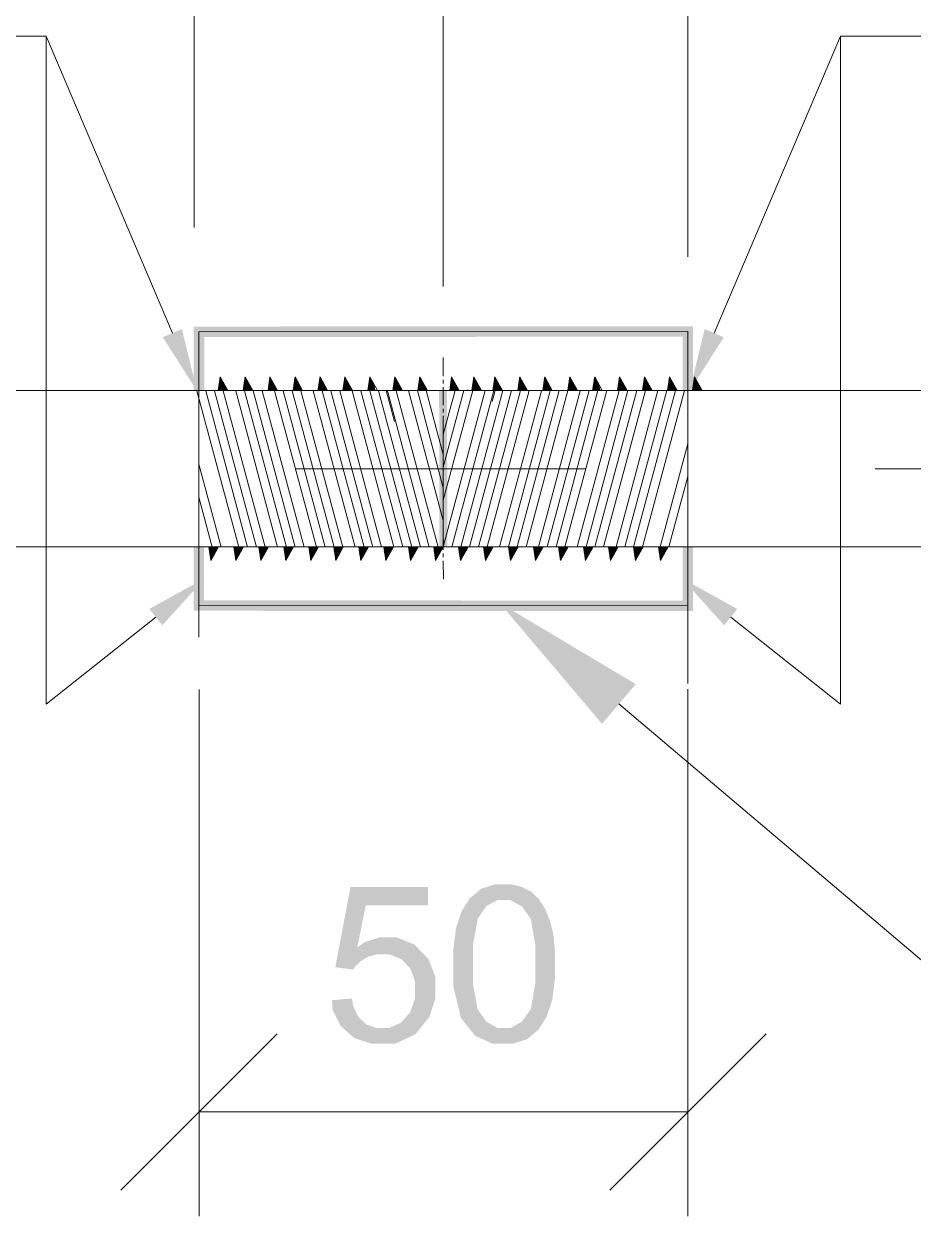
# Model space of a CAD drawing. Header units: millimetres. Extents: x 2 to 579, y 1 to 405.
# Drawn here: x 223.01 to 230.68, y 91.23 to 101.52 of the extents above; entities that cross this region are included whole.
import ezdxf

# ---------------------------------------------------------------- set-up
doc = ezdxf.new("R2010")
doc.units = ezdxf.units.MM
doc.linetypes.add('XKITLINE00', pattern=[0])
doc.layers.add('LinkedObject', color=7, linetype='Continuous', lineweight=0)

# ---------------------------------------------------------------- blocks, each defined once
blk = doc.blocks.new('*A4')
at = {"layer": 'LinkedObject'}
for color, points in [(6, [(224.205, 98.819), (224.37, 98.889), (224.499, 98.357)]), (4, [(228.781, 98.913), (224.562, 98.821), (224.472, 98.911)]), (4, [(224.472, 98.911), (224.562, 98.359), (224.472, 98.359)]), (4, [(224.562, 98.821), (224.562, 98.359), (224.472, 98.911)]), (4, [(228.691, 98.823), (224.562, 98.821), (228.781, 98.913)]), (4, [(228.781, 98.358), (228.691, 98.823), (228.781, 98.913)]), (4, [(228.691, 98.358), (228.691, 98.823), (228.781, 98.358)]), (6, [(228.882, 98.889), (229.047, 98.818), (228.753, 98.357)]), (4, [(226.59, 98.358), (226.661, 97.009), (226.593, 97.009)]), (4, [(226.658, 98.358), (226.661, 97.009), (226.59, 98.358)]), (4, [(224.47, 97.009), (224.561, 96.547), (224.472, 96.457)]), (4, [(224.56, 97.009), (224.561, 96.547), (224.47, 97.009)]), (4, [(228.781, 96.455), (228.691, 97.009), (228.781, 97.009)]), (4, [(228.691, 96.545), (228.691, 97.009), (228.781, 96.455)]), (6, [(224.201, 96.332), (224.089, 96.473), (224.568, 96.738)]), (6, [(229.163, 96.473), (229.051, 96.332), (228.684, 96.738)]), (4, [(224.561, 96.547), (228.691, 96.545), (224.472, 96.457)]), (4, [(224.472, 96.457), (228.691, 96.545), (228.781, 96.455)]), (1, [(228.287, 95.824), (227.996, 95.481), (227.112, 96.525)]), (7, [(227.078, 94.097), (227.092, 93.959), (226.955, 94.058)]), (7, [(227.151, 94.097), (227.092, 93.959), (227.078, 94.097)]), (7, [(227.092, 93.959), (227.151, 94.097), (227.149, 93.959)]), (7, [(227.151, 94.097), (227.207, 93.959), (227.149, 93.959)]), (7, [(227.301, 94.075), (227.151, 94.097), (227.205, 94.097)]), (7, [(227.342, 94.053), (227.151, 94.097), (227.301, 94.075)]), (7, [(227.304, 93.905), (227.151, 94.097), (227.342, 94.053)]), (7, [(227.207, 93.959), (227.151, 94.097), (227.304, 93.905)]), (7, [(225.957, 93.915), (225.694, 93.38), (225.825, 94.073)]), (7, [(226.494, 93.915), (225.825, 94.073), (226.494, 94.073)]), (7, [(225.957, 93.915), (225.825, 94.073), (226.494, 93.915)]), (7, [(226.859, 93.979), (226.967, 93.863), (226.785, 93.866)]), (7, [(227.001, 93.911), (226.859, 93.979), (226.907, 94.018)]), (7, [(226.967, 93.863), (226.859, 93.979), (227.001, 93.911)]), (7, [(226.955, 94.058), (227.092, 93.959), (226.907, 94.018)]), (7, [(226.907, 94.018), (227.092, 93.959), (227.001, 93.911)]), (7, [(227.342, 94.053), (227.343, 93.85), (227.304, 93.905)]), (7, [(227.383, 94.032), (227.343, 93.85), (227.342, 94.053)]), (7, [(227.45, 93.969), (227.343, 93.85), (227.383, 94.032)]), (7, [(225.884, 93.552), (225.694, 93.38), (225.957, 93.915)]), (7, [(227.477, 93.927), (227.343, 93.85), (227.45, 93.969)]), (7, [(227.477, 93.927), (227.382, 93.795), (227.343, 93.85)]), (7, [(227.503, 93.886), (227.382, 93.795), (227.477, 93.927)]), (7, [(227.545, 93.786), (227.382, 93.795), (227.503, 93.886)]), (7, [(226.924, 93.801), (226.712, 93.527), (226.761, 93.793)]), (7, [(226.882, 93.573), (226.712, 93.527), (226.924, 93.801)]), (7, [(226.761, 93.793), (226.712, 93.527), (226.736, 93.72)]), (7, [(226.785, 93.866), (226.967, 93.863), (226.761, 93.793)]), (7, [(226.761, 93.793), (226.967, 93.863), (226.924, 93.801)]), (7, [(227.56, 93.727), (227.42, 93.574), (227.382, 93.795)]), (7, [(227.56, 93.727), (227.382, 93.795), (227.545, 93.786)]), (7, [(227.575, 93.667), (227.42, 93.574), (227.56, 93.727)]), (7, [(227.591, 93.508), (227.42, 93.574), (227.575, 93.667)]), (7, [(226.072, 93.637), (225.884, 93.552), (225.945, 93.595)]), (7, [(226.054, 93.491), (225.884, 93.552), (226.072, 93.637)]), (7, [(226.054, 93.491), (226.072, 93.637), (226.094, 93.491)]), (7, [(226.094, 93.491), (226.072, 93.637), (226.159, 93.491)]), (7, [(226.139, 93.637), (226.159, 93.491), (226.072, 93.637)]), (7, [(226.376, 93.576), (226.139, 93.637), (226.227, 93.637)]), (7, [(226.264, 93.45), (226.139, 93.637), (226.376, 93.576)]), (7, [(226.159, 93.491), (226.139, 93.637), (226.264, 93.45)]), (7, [(226.264, 93.45), (226.376, 93.576), (226.303, 93.409)]), (7, [(226.303, 93.409), (226.376, 93.576), (226.343, 93.368)]), (7, [(226.436, 93.514), (226.343, 93.368), (226.376, 93.576)]), (7, [(226.712, 93.408), (226.882, 93.573), (226.882, 93.407)]), (7, [(226.712, 93.527), (226.882, 93.573), (226.712, 93.408)]), (7, [(227.591, 93.508), (227.42, 93.407), (227.42, 93.574)]), (7, [(225.694, 93.38), (225.884, 93.552), (225.982, 93.473)]), (7, [(225.95, 93.455), (225.694, 93.38), (225.982, 93.473)]), (7, [(225.982, 93.473), (225.884, 93.552), (226.054, 93.491)]), (7, [(226.343, 93.368), (226.436, 93.514), (226.382, 93.256)]), (7, [(226.382, 93.256), (226.436, 93.514), (226.558, 93.296)]), (7, [(226.558, 93.296), (226.436, 93.514), (226.497, 93.453)]), (7, [(227.591, 93.408), (227.42, 93.407), (227.591, 93.508)]), (7, [(225.918, 93.436), (225.694, 93.38), (225.95, 93.455)]), (7, [(225.867, 93.389), (225.694, 93.38), (225.918, 93.436)]), (7, [(225.694, 93.38), (225.867, 93.389), (225.849, 93.36)]), (7, [(226.882, 93.407), (226.712, 93.217), (226.712, 93.408)]), (7, [(226.882, 93.241), (226.712, 93.217), (226.882, 93.407)]), (7, [(227.591, 93.408), (227.42, 93.241), (227.42, 93.407)]), (7, [(227.591, 93.289), (227.42, 93.241), (227.591, 93.408)]), (7, [(226.382, 93.256), (226.558, 93.296), (226.382, 93.185)]), (7, [(226.382, 93.185), (226.558, 93.296), (226.382, 93.11)]), (7, [(226.558, 93.199), (226.382, 93.11), (226.558, 93.296)]), (7, [(227.382, 93.02), (227.591, 93.289), (227.542, 93.024)]), (7, [(227.42, 93.241), (227.591, 93.289), (227.382, 93.02)]), (7, [(227.542, 93.024), (227.591, 93.289), (227.566, 93.097)]), (7, [(226.341, 92.991), (226.558, 93.199), (226.451, 92.883)]), (7, [(226.382, 93.11), (226.558, 93.199), (226.341, 92.991)]), (7, [(226.451, 92.883), (226.558, 93.199), (226.504, 92.949)]), (7, [(226.504, 92.949), (226.558, 93.199), (226.558, 93.108)]), (7, [(226.882, 93.241), (226.845, 92.858), (226.712, 93.217)]), (7, [(226.712, 93.217), (226.845, 92.858), (226.778, 92.943)]), (7, [(226.921, 93.02), (226.845, 92.858), (226.882, 93.241)]), (7, [(225.848, 93.047), (225.664, 93.095), (225.838, 93.11)]), (7, [(225.664, 93.095), (225.797, 92.822), (225.672, 93.01)]), (7, [(225.848, 93.047), (225.797, 92.822), (225.664, 93.095)]), (7, [(225.672, 93.01), (225.797, 92.822), (225.739, 92.874)]), (7, [(225.892, 92.951), (225.797, 92.822), (225.848, 93.047)]), (7, [(225.797, 92.822), (225.892, 92.951), (225.855, 92.77)]), (7, [(225.927, 92.919), (225.855, 92.77), (225.892, 92.951)]), (7, [(226.341, 92.991), (226.451, 92.883), (226.3, 92.946)]), (7, [(226.845, 92.858), (226.921, 93.02), (226.959, 92.965)]), (7, [(226.998, 92.91), (226.845, 92.858), (226.959, 92.965)]), (7, [(227.343, 92.965), (227.445, 92.838), (227.304, 92.91)]), (7, [(227.542, 93.024), (227.343, 92.965), (227.382, 93.02)]), (7, [(227.517, 92.951), (227.343, 92.965), (227.542, 93.024)]), (7, [(227.445, 92.838), (227.343, 92.965), (227.517, 92.951)]), (7, [(225.962, 92.887), (225.855, 92.77), (225.927, 92.919)]), (7, [(225.962, 92.887), (226.097, 92.719), (225.855, 92.77)]), (7, [(226.047, 92.855), (226.097, 92.719), (225.962, 92.887)]), (7, [(226.097, 92.855), (226.097, 92.719), (226.047, 92.855)]), (7, [(226.097, 92.719), (226.451, 92.883), (226.209, 92.719)]), (7, [(226.158, 92.855), (226.451, 92.883), (226.097, 92.719)]), (7, [(226.158, 92.855), (226.097, 92.719), (226.097, 92.855)]), (7, [(226.259, 92.9), (226.451, 92.883), (226.158, 92.855)]), (7, [(226.209, 92.719), (226.451, 92.883), (226.386, 92.801)]), (7, [(226.3, 92.946), (226.451, 92.883), (226.259, 92.9)]), (7, [(226.998, 92.91), (227.151, 92.719), (226.845, 92.858)]), (7, [(226.845, 92.858), (227.151, 92.719), (226.901, 92.788)]), (7, [(227.094, 92.855), (227.151, 92.719), (226.998, 92.91)]), (7, [(227.151, 92.719), (227.094, 92.855), (227.151, 92.855)]), (7, [(227.151, 92.719), (227.208, 92.855), (227.225, 92.719)]), (7, [(227.208, 92.855), (227.151, 92.719), (227.151, 92.855)]), (7, [(227.396, 92.798), (227.208, 92.855), (227.304, 92.91)]), (7, [(227.348, 92.758), (227.208, 92.855), (227.396, 92.798)]), (7, [(227.225, 92.719), (227.208, 92.855), (227.348, 92.758)]), (7, [(227.304, 92.91), (227.445, 92.838), (227.396, 92.798)]), (7, [(225.855, 92.77), (226.097, 92.719), (226.005, 92.719)]), (7, [(226.901, 92.788), (227.151, 92.719), (227.054, 92.719)])]:
    blk.add_hatch(color=color, dxfattribs=at).paths.add_polyline_path(points, flags=17)
at = {"layer": 'LinkedObject', "color": 6, "linetype": 'XKITLINE00', "lineweight": 0}
for p, q in [((224.477, 99.766), (224.477, 108.445)), ((226.626, 99.258), (226.626, 108.445)), ((226.626, 99.543), (226.626, 108.445)), ((228.736, 99.513), (228.736, 108.445)), ((223.198, 101.417), (218.203, 101.417)), ((224.288, 98.854), (223.198, 101.417)), ((223.198, 95.652), (223.198, 101.417)), ((228.964, 98.854), (230.054, 101.417)), ((230.054, 101.417), (235.049, 101.416)), ((230.054, 95.652), (230.054, 101.417)), ((225.353, 97.684), (227.853, 97.684)), ((230.353, 97.684), (243.527, 97.684)), ((224.145, 96.403), (223.198, 95.652)), ((229.107, 96.403), (230.054, 95.652)), ((224.518, 95.779), (224.518, 91.231)), ((228.737, 95.781), (228.737, 91.231)), ((225.193, 92.806), (223.843, 91.456)), ((228.062, 91.456), (229.412, 92.806)), ((224.518, 92.131), (228.737, 92.131))]:
    blk.add_line(p, q, dxfattribs=at)
at = {"layer": 'LinkedObject', "color": 7, "linetype": 'XKITLINE00', "lineweight": 0}
for p, q in [((224.477, 98.866), (224.477, 98.866)), ((226.626, 98.643), (226.626, 98.643)), ((228.736, 98.613), (228.736, 98.613)), ((212.06, 98.358), (241.194, 98.358)), ((226.626, 98.358), (226.626, 98.358)), ((241.194, 97.009), (212.06, 97.009)), ((224.518, 96.679), (224.518, 96.679)), ((228.737, 96.681), (228.737, 96.681)), ((228.737, 92.131), (228.737, 92.131))]:
    blk.add_line(p, q, dxfattribs=at)
at = {"layer": 'LinkedObject', "color": 4, "linetype": 'XKITLINE00', "lineweight": 0}
for p, q in [((224.517, 98.866), (228.736, 98.868)), ((224.517, 98.359), (224.517, 98.866)), ((228.736, 98.358), (228.736, 98.868)), ((228.736, 98.868), (228.736, 95.83)), ((224.517, 98.718), (224.517, 96.229)), ((226.626, 97.981), (226.626, 97.009)), ((224.517, 97.009), (224.517, 96.502)), ((228.736, 97.009), (228.736, 96.5)), ((224.517, 96.502), (228.736, 96.5))]:
    blk.add_line(p, q, dxfattribs=at)
at = {"layer": 'LinkedObject', "color": 9, "linetype": 'XKITLINE00', "lineweight": 0}
for p, q in [((226.626, 98.483), (226.626, 98.643)), ((226.626, 98.42), (226.626, 98.452)), ((226.626, 98.233), (226.626, 98.389)), ((226.626, 98.231), (226.626, 98.359)), ((226.626, 98.17), (226.626, 98.202)), ((226.626, 98.168), (226.626, 98.199)), ((226.626, 97.983), (226.626, 98.139)), ((226.626, 97.981), (226.626, 98.137)), ((226.626, 97.92), (226.626, 97.952)), ((226.626, 97.918), (226.626, 97.949)), ((226.626, 97.733), (226.626, 97.889)), ((226.626, 97.731), (226.626, 97.887)), ((226.626, 97.67), (226.626, 97.702)), ((226.626, 97.668), (226.626, 97.699)), ((226.626, 97.483), (226.626, 97.639)), ((226.626, 97.481), (226.626, 97.637)), ((226.626, 97.42), (226.626, 97.452)), ((226.626, 97.418), (226.626, 97.449)), ((226.626, 97.233), (226.626, 97.389)), ((226.626, 97.231), (226.626, 97.387)), ((226.626, 97.17), (226.626, 97.202)), ((226.626, 97.168), (226.626, 97.199)), ((226.626, 96.983), (226.626, 97.139)), ((226.627, 97.009), (226.626, 97.137)), ((226.626, 96.92), (226.626, 96.952)), ((226.627, 96.729), (226.626, 96.889))]:
    blk.add_line(p, q, dxfattribs=at)
at = {"layer": 'LinkedObject', "color": 1, "linetype": 'XKITLINE00', "lineweight": 0}
for p, q in [((224.699, 98.476), (224.682, 98.359)), ((224.689, 98.402), (224.7, 98.358)), ((224.69, 98.409), (224.703, 98.358)), ((224.692, 98.424), (224.709, 98.358)), ((224.693, 98.431), (224.712, 98.358)), ((224.695, 98.446), (224.718, 98.358)), ((224.696, 98.453), (224.721, 98.358)), ((224.698, 98.467), (224.727, 98.358)), ((224.765, 98.358), (224.699, 98.476)), ((224.699, 98.475), (224.73, 98.358)), ((224.709, 98.458), (224.736, 98.358)), ((224.715, 98.448), (224.739, 98.358)), ((224.727, 98.427), (224.745, 98.358)), ((224.733, 98.417), (224.748, 98.358)), ((224.915, 98.476), (224.898, 98.358)), ((224.904, 98.402), (224.916, 98.358)), ((224.905, 98.41), (224.919, 98.358)), ((224.907, 98.424), (224.925, 98.358)), ((224.908, 98.431), (224.928, 98.358)), ((224.91, 98.446), (224.934, 98.358)), ((224.912, 98.453), (224.937, 98.358)), ((224.914, 98.468), (224.943, 98.358)), ((224.981, 98.358), (224.915, 98.476)), ((224.915, 98.475), (224.946, 98.358)), ((224.925, 98.458), (224.952, 98.358)), ((224.931, 98.448), (224.955, 98.358)), ((224.943, 98.427), (224.961, 98.358)), ((224.948, 98.416), (224.964, 98.358)), ((225.13, 98.476), (225.113, 98.358)), ((225.12, 98.403), (225.132, 98.358)), ((225.121, 98.41), (225.135, 98.358)), ((225.123, 98.425), (225.141, 98.358)), ((225.124, 98.432), (225.144, 98.358)), ((225.126, 98.446), (225.15, 98.358)), ((225.127, 98.453), (225.153, 98.358)), ((225.129, 98.468), (225.159, 98.358)), ((225.196, 98.358), (225.13, 98.476)), ((225.13, 98.475), (225.162, 98.358)), ((225.141, 98.457), (225.168, 98.358)), ((225.147, 98.447), (225.171, 98.358)), ((225.158, 98.426), (225.177, 98.358)), ((225.164, 98.416), (225.18, 98.358)), ((225.346, 98.476), (225.329, 98.358)), ((225.335, 98.403), (225.347, 98.358)), ((225.336, 98.41), (225.35, 98.358)), ((225.338, 98.425), (225.356, 98.358)), ((225.34, 98.432), (225.359, 98.358)), ((225.342, 98.447), (225.365, 98.358)), ((225.343, 98.454), (225.368, 98.358)), ((225.345, 98.468), (225.374, 98.358)), ((225.346, 98.476), (225.377, 98.358)), ((225.412, 98.358), (225.346, 98.476)), ((225.357, 98.457), (225.383, 98.358)), ((225.363, 98.447), (225.386, 98.358)), ((225.374, 98.426), (225.392, 98.358)), ((225.38, 98.416), (225.395, 98.358)), ((225.562, 98.476), (225.544, 98.358)), ((225.551, 98.403), (225.563, 98.358)), ((225.552, 98.411), (225.566, 98.358)), ((225.554, 98.425), (225.572, 98.358)), ((225.555, 98.432), (225.575, 98.358)), ((225.557, 98.447), (225.581, 98.358)), ((225.558, 98.454), (225.584, 98.358)), ((225.56, 98.469), (225.59, 98.358)), ((225.561, 98.476), (225.593, 98.358)), ((225.627, 98.358), (225.562, 98.476)), ((225.573, 98.457), (225.599, 98.358)), ((225.578, 98.446), (225.602, 98.358)), ((225.59, 98.425), (225.608, 98.358)), ((225.596, 98.415), (225.611, 98.358)), ((225.777, 98.476), (225.76, 98.358)), ((225.766, 98.404), (225.779, 98.358)), ((225.768, 98.411), (225.782, 98.358)), ((225.77, 98.425), (225.788, 98.358)), ((225.771, 98.433), (225.791, 98.358)), ((225.773, 98.447), (225.797, 98.358)), ((225.774, 98.454), (225.8, 98.358)), ((225.776, 98.469), (225.806, 98.358)), ((225.777, 98.476), (225.809, 98.358)), ((225.843, 98.358), (225.777, 98.476)), ((225.788, 98.456), (225.815, 98.358)), ((225.794, 98.446), (225.818, 98.358)), ((225.806, 98.425), (225.824, 98.358)), ((225.811, 98.415), (225.827, 98.358)), ((225.993, 98.476), (225.975, 98.358)), ((225.982, 98.404), (225.994, 98.358)), ((225.983, 98.411), (225.997, 98.358)), ((225.985, 98.426), (226.003, 98.358)), ((225.986, 98.433), (226.006, 98.358)), ((225.988, 98.447), (226.012, 98.358)), ((225.989, 98.455), (226.015, 98.358)), ((225.992, 98.469), (226.021, 98.358)), ((225.993, 98.476), (226.024, 98.358)), ((226.058, 98.358), (225.993, 98.476)), ((226.004, 98.456), (226.03, 98.358)), ((226.01, 98.445), (226.033, 98.358)), ((226.022, 98.425), (226.039, 98.358)), ((226.208, 98.476), (226.191, 98.358)), ((226.198, 98.409), (226.212, 98.358)), ((226.2, 98.423), (226.218, 98.358)), ((226.202, 98.431), (226.221, 98.358)), ((226.204, 98.445), (226.227, 98.358)), ((226.205, 98.452), (226.23, 98.358)), ((226.207, 98.467), (226.236, 98.358)), ((226.274, 98.358), (226.208, 98.476)), ((226.208, 98.474), (226.239, 98.358)), ((226.218, 98.459), (226.245, 98.358)), ((226.224, 98.449), (226.248, 98.358)), ((226.235, 98.428), (226.254, 98.358)), ((226.241, 98.418), (226.257, 98.358)), ((226.424, 98.476), (226.407, 98.358)), ((226.414, 98.409), (226.428, 98.358)), ((226.416, 98.424), (226.434, 98.358)), ((226.417, 98.431), (226.437, 98.358)), ((226.419, 98.445), (226.443, 98.358)), ((226.42, 98.453), (226.446, 98.358)), ((226.422, 98.467), (226.452, 98.358)), ((226.423, 98.474), (226.455, 98.358)), ((226.49, 98.358), (226.424, 98.476)), ((226.434, 98.459), (226.461, 98.358)), ((226.439, 98.448), (226.463, 98.358)), ((226.451, 98.428), (226.469, 98.358)), ((226.457, 98.417), (226.472, 98.358)), ((226.698, 98.476), (226.681, 98.358)), ((226.687, 98.402), (226.699, 98.358)), ((226.688, 98.409), (226.702, 98.358)), ((226.691, 98.424), (226.708, 98.358)), ((226.692, 98.431), (226.711, 98.358)), ((226.694, 98.446), (226.717, 98.358)), ((226.695, 98.453), (226.72, 98.358)), ((226.697, 98.467), (226.726, 98.358)), ((226.764, 98.358), (226.698, 98.476)), ((226.698, 98.475), (226.729, 98.358)), ((226.708, 98.458), (226.735, 98.358)), ((226.714, 98.448), (226.738, 98.358)), ((226.726, 98.427), (226.744, 98.358)), ((226.731, 98.417), (226.747, 98.358)), ((226.889, 98.476), (226.872, 98.358)), ((226.879, 98.402), (226.89, 98.358)), ((226.88, 98.41), (226.893, 98.358)), ((226.882, 98.424), (226.899, 98.358)), ((226.883, 98.431), (226.902, 98.358)), ((226.885, 98.446), (226.908, 98.358)), ((226.886, 98.453), (226.911, 98.358)), ((226.888, 98.468), (226.917, 98.358)), ((226.955, 98.358), (226.889, 98.476)), ((226.889, 98.475), (226.92, 98.358)), ((226.9, 98.458), (226.926, 98.358)), ((226.905, 98.447), (226.929, 98.358)), ((226.917, 98.427), (226.935, 98.358)), ((226.923, 98.416), (226.938, 98.358)), ((227.07, 98.476), (227.053, 98.358)), ((227.06, 98.403), (227.072, 98.358)), ((227.061, 98.41), (227.075, 98.358)), ((227.063, 98.424), (227.081, 98.358)), ((227.064, 98.432), (227.084, 98.358)), ((227.066, 98.446), (227.09, 98.358)), ((227.067, 98.453), (227.093, 98.358)), ((227.069, 98.468), (227.099, 98.358)), ((227.136, 98.358), (227.07, 98.476)), ((227.07, 98.475), (227.102, 98.358)), ((227.081, 98.457), (227.108, 98.358)), ((227.087, 98.447), (227.111, 98.358)), ((227.098, 98.426), (227.117, 98.358)), ((227.104, 98.416), (227.12, 98.358)), ((227.286, 98.476), (227.269, 98.358)), ((227.275, 98.403), (227.287, 98.358)), ((227.276, 98.41), (227.29, 98.358)), ((227.278, 98.425), (227.296, 98.358)), ((227.279, 98.432), (227.299, 98.358)), ((227.282, 98.447), (227.305, 98.358)), ((227.283, 98.454), (227.308, 98.358)), ((227.285, 98.468), (227.314, 98.358)), ((227.352, 98.358), (227.286, 98.476)), ((227.286, 98.475), (227.317, 98.358)), ((227.297, 98.457), (227.323, 98.358)), ((227.303, 98.447), (227.326, 98.358)), ((227.314, 98.426), (227.332, 98.358)), ((227.32, 98.416), (227.335, 98.358)), ((227.501, 98.476), (227.484, 98.358)), ((227.491, 98.403), (227.503, 98.358)), ((227.492, 98.411), (227.506, 98.358)), ((227.494, 98.425), (227.512, 98.358)), ((227.495, 98.432), (227.515, 98.358)), ((227.497, 98.447), (227.521, 98.358)), ((227.498, 98.454), (227.524, 98.358)), ((227.5, 98.469), (227.53, 98.358)), ((227.501, 98.476), (227.533, 98.358)), ((227.567, 98.358), (227.501, 98.476)), ((227.513, 98.457), (227.539, 98.358)), ((227.518, 98.446), (227.542, 98.358)), ((227.53, 98.425), (227.548, 98.358)), ((227.536, 98.415), (227.551, 98.358)), ((227.717, 98.476), (227.7, 98.358)), ((227.706, 98.404), (227.719, 98.358)), ((227.708, 98.411), (227.722, 98.358)), ((227.71, 98.425), (227.728, 98.358)), ((227.711, 98.433), (227.731, 98.358)), ((227.713, 98.447), (227.737, 98.358)), ((227.714, 98.454), (227.74, 98.358)), ((227.716, 98.469), (227.746, 98.358)), ((227.717, 98.476), (227.749, 98.358)), ((227.783, 98.358), (227.717, 98.476)), ((227.728, 98.456), (227.755, 98.358)), ((227.734, 98.446), (227.758, 98.358)), ((227.746, 98.425), (227.764, 98.358)), ((227.751, 98.415), (227.767, 98.358)), ((227.933, 98.476), (227.915, 98.358)), ((227.922, 98.404), (227.934, 98.358)), ((227.923, 98.411), (227.937, 98.358)), ((227.925, 98.426), (227.943, 98.358)), ((227.926, 98.433), (227.946, 98.358)), ((227.928, 98.447), (227.952, 98.358)), ((227.929, 98.455), (227.955, 98.358)), ((227.932, 98.469), (227.961, 98.358)), ((227.933, 98.476), (227.964, 98.358)), ((227.998, 98.358), (227.933, 98.476)), ((227.944, 98.456), (227.97, 98.358)), ((227.95, 98.445), (227.973, 98.358)), ((227.961, 98.425), (227.979, 98.358)), ((228.148, 98.476), (228.131, 98.358)), ((228.138, 98.409), (228.152, 98.358)), ((228.14, 98.423), (228.158, 98.358)), ((228.141, 98.431), (228.161, 98.358)), ((228.144, 98.445), (228.167, 98.358)), ((228.145, 98.452), (228.17, 98.358)), ((228.147, 98.467), (228.176, 98.358)), ((228.214, 98.358), (228.148, 98.476)), ((228.148, 98.474), (228.179, 98.358)), ((228.158, 98.459), (228.185, 98.358)), ((228.164, 98.449), (228.188, 98.358)), ((228.175, 98.428), (228.194, 98.358)), ((228.181, 98.418), (228.197, 98.358)), ((228.364, 98.476), (228.346, 98.358)), ((228.354, 98.409), (228.367, 98.358)), ((228.356, 98.424), (228.373, 98.358)), ((228.357, 98.431), (228.376, 98.358)), ((228.359, 98.445), (228.382, 98.358)), ((228.36, 98.453), (228.385, 98.358)), ((228.362, 98.467), (228.391, 98.358)), ((228.363, 98.474), (228.394, 98.358)), ((228.429, 98.358), (228.364, 98.476)), ((228.374, 98.459), (228.4, 98.358)), ((228.379, 98.448), (228.403, 98.358)), ((228.391, 98.428), (228.409, 98.358)), ((228.397, 98.417), (228.412, 98.358)), ((228.579, 98.476), (228.562, 98.358)), ((228.568, 98.402), (228.58, 98.358)), ((228.569, 98.409), (228.583, 98.358)), ((228.572, 98.424), (228.589, 98.358)), ((228.573, 98.431), (228.592, 98.358)), ((228.575, 98.446), (228.598, 98.358)), ((228.576, 98.453), (228.601, 98.358)), ((228.578, 98.467), (228.607, 98.358)), ((228.645, 98.358), (228.579, 98.476)), ((228.579, 98.475), (228.61, 98.358)), ((228.589, 98.458), (228.616, 98.358)), ((228.595, 98.448), (228.619, 98.358)), ((228.607, 98.427), (228.625, 98.358)), ((228.612, 98.417), (228.628, 98.358)), ((228.795, 98.476), (228.778, 98.358)), ((228.784, 98.402), (228.796, 98.358)), ((228.785, 98.41), (228.799, 98.358)), ((228.787, 98.424), (228.805, 98.358)), ((228.788, 98.431), (228.808, 98.358)), ((228.79, 98.446), (228.814, 98.358)), ((228.791, 98.453), (228.817, 98.358)), ((228.794, 98.468), (228.823, 98.358)), ((228.861, 98.358), (228.795, 98.476)), ((228.795, 98.475), (228.826, 98.358)), ((228.805, 98.458), (228.832, 98.358)), ((228.811, 98.448), (228.835, 98.358)), ((228.822, 98.427), (228.841, 98.358)), ((228.828, 98.416), (228.844, 98.358)), ((224.499, 98.357), (224.86, 97.007)), ((224.575, 98.357), (224.936, 97.007)), ((224.651, 98.357), (225.013, 97.007)), ((224.682, 98.359), (224.682, 98.358)), ((224.683, 98.366), (224.685, 98.358)), ((224.685, 98.38), (224.691, 98.358)), ((224.686, 98.388), (224.694, 98.358)), ((224.727, 98.356), (225.089, 97.007)), ((224.744, 98.396), (224.754, 98.358)), ((224.75, 98.386), (224.757, 98.358)), ((224.761, 98.365), (224.763, 98.358)), ((224.834, 98.357), (225.195, 97.007)), ((224.898, 98.359), (224.898, 98.358)), ((224.899, 98.366), (224.901, 98.358)), ((224.901, 98.381), (224.907, 98.358)), ((224.902, 98.388), (224.91, 98.358)), ((224.91, 98.357), (225.272, 97.007)), ((224.96, 98.396), (224.97, 98.358)), ((224.966, 98.385), (224.973, 98.358)), ((224.977, 98.365), (224.979, 98.358)), ((224.986, 98.356), (225.348, 97.007)), ((225.062, 98.356), (225.424, 97.007)), ((225.113, 98.359), (225.114, 98.358)), ((225.114, 98.367), (225.117, 98.358)), ((225.117, 98.381), (225.123, 98.358)), ((225.118, 98.388), (225.126, 98.358)), ((225.169, 98.357), (225.531, 97.007)), ((225.176, 98.395), (225.186, 98.358)), ((225.181, 98.385), (225.189, 98.358)), ((225.193, 98.364), (225.195, 98.358)), ((225.245, 98.356), (225.607, 97.007)), ((225.321, 98.356), (225.683, 97.007)), ((225.329, 98.36), (225.329, 98.358)), ((225.33, 98.367), (225.332, 98.358)), ((225.332, 98.381), (225.338, 98.358)), ((225.333, 98.389), (225.341, 98.358)), ((225.391, 98.395), (225.401, 98.358)), ((225.397, 98.384), (225.404, 98.358)), ((225.397, 98.356), (225.759, 97.006)), ((225.409, 98.364), (225.41, 98.358)), ((225.504, 98.356), (225.866, 97.007)), ((225.545, 98.36), (225.545, 98.358)), ((225.546, 98.367), (225.548, 98.358)), ((225.548, 98.382), (225.554, 98.358)), ((225.549, 98.389), (225.557, 98.358)), ((225.58, 98.356), (225.942, 97.007)), ((225.607, 98.394), (225.617, 98.358)), ((225.613, 98.384), (225.62, 98.358)), ((225.625, 98.363), (225.626, 98.358)), ((225.656, 98.356), (226.018, 97.006)), ((225.732, 98.356), (226.094, 97.006)), ((225.76, 98.36), (225.761, 98.358)), ((225.761, 98.368), (225.764, 98.358)), ((225.763, 98.382), (225.77, 98.358)), ((225.764, 98.389), (225.773, 98.358)), ((225.823, 98.394), (225.833, 98.358)), ((225.829, 98.384), (225.836, 98.358)), ((225.839, 98.357), (226.2, 97.008)), ((225.84, 98.363), (225.842, 98.358)), ((225.915, 98.357), (226.276, 97.008)), ((225.976, 98.361), (225.976, 98.358)), ((225.977, 98.368), (225.979, 98.358)), ((225.979, 98.382), (225.985, 98.358)), ((225.98, 98.39), (225.988, 98.358)), ((225.991, 98.357), (226.353, 97.007)), ((226.067, 98.357), (226.429, 97.007)), ((226.133, 98.359), (226.205, 98.091)), ((226.143, 98.357), (226.505, 97.007)), ((226.192, 98.365), (226.194, 98.358)), ((226.194, 98.38), (226.2, 98.358)), ((226.195, 98.387), (226.203, 98.358)), ((226.197, 98.402), (226.209, 98.358)), ((226.219, 98.356), (226.581, 97.007)), ((226.252, 98.397), (226.263, 98.358)), ((226.258, 98.387), (226.266, 98.358)), ((226.27, 98.366), (226.272, 98.358)), ((226.326, 98.358), (226.626, 97.236)), ((226.402, 98.358), (226.626, 97.52)), ((226.407, 98.358), (226.407, 98.358)), ((226.408, 98.366), (226.41, 98.358)), ((226.41, 98.38), (226.416, 98.358)), ((226.411, 98.387), (226.419, 98.358)), ((226.413, 98.402), (226.425, 98.358)), ((226.468, 98.397), (226.478, 98.358)), ((226.474, 98.386), (226.481, 98.358)), ((226.478, 98.358), (226.626, 97.805)), ((226.486, 98.366), (226.487, 98.358)), ((226.622, 98.359), (226.622, 98.358)), ((226.625, 98.358), (226.625, 98.358)), ((226.986, 98.358), (226.625, 97.008)), ((226.88, 98.36), (226.626, 97.413)), ((226.804, 98.359), (226.626, 97.697)), ((226.728, 98.359), (226.626, 97.98)), ((226.684, 98.38), (226.69, 98.358)), ((226.685, 98.388), (226.693, 98.358)), ((226.69, 98.386), (226.697, 98.358)), ((226.701, 98.365), (226.703, 98.358)), ((227.062, 98.358), (226.701, 97.009)), ((226.743, 98.396), (226.753, 98.358)), ((227.139, 98.358), (226.777, 97.009)), ((226.838, 98.359), (226.838, 98.358)), ((226.839, 98.366), (226.841, 98.358)), ((227.215, 98.359), (226.853, 97.009)), ((226.875, 98.381), (226.881, 98.358)), ((226.876, 98.388), (226.884, 98.358)), ((226.917, 98.365), (226.919, 98.358)), ((227.291, 98.359), (226.929, 97.009)), ((226.934, 98.396), (226.944, 98.358)), ((226.94, 98.385), (226.947, 98.358)), ((227.367, 98.359), (227.005, 97.009)), ((227.074, 98.359), (227.048, 98.264)), ((227.053, 98.359), (227.054, 98.358)), ((227.054, 98.367), (227.057, 98.358)), ((227.057, 98.381), (227.063, 98.358)), ((227.058, 98.388), (227.066, 98.358)), ((227.473, 98.357), (227.112, 97.008)), ((227.116, 98.395), (227.126, 98.358)), ((227.121, 98.385), (227.128, 98.358)), ((227.133, 98.364), (227.134, 98.358)), ((227.549, 98.357), (227.188, 97.008)), ((227.626, 98.358), (227.264, 97.008)), ((227.269, 98.36), (227.269, 98.358)), ((227.27, 98.367), (227.272, 98.358)), ((227.272, 98.381), (227.278, 98.358)), ((227.273, 98.389), (227.281, 98.358)), ((227.331, 98.395), (227.341, 98.358)), ((227.337, 98.384), (227.344, 98.358)), ((227.702, 98.358), (227.34, 97.008)), ((227.349, 98.364), (227.35, 98.358)), ((227.808, 98.357), (227.447, 97.008)), ((227.485, 98.36), (227.485, 98.358)), ((227.486, 98.367), (227.488, 98.358)), ((227.488, 98.382), (227.494, 98.358)), ((227.489, 98.389), (227.497, 98.358)), ((227.884, 98.358), (227.523, 97.008)), ((227.547, 98.394), (227.557, 98.358)), ((227.553, 98.384), (227.56, 98.358)), ((227.565, 98.363), (227.566, 98.358)), ((227.961, 98.358), (227.599, 97.008)), ((228.037, 98.358), (227.675, 97.009)), ((227.7, 98.36), (227.701, 98.358)), ((227.701, 98.367), (227.704, 98.358)), ((227.703, 98.382), (227.71, 98.358)), ((227.704, 98.389), (227.713, 98.358)), ((227.763, 98.394), (227.773, 98.358)), ((227.769, 98.384), (227.776, 98.358)), ((227.78, 98.363), (227.782, 98.358)), ((228.143, 98.358), (227.782, 97.008)), ((227.916, 98.361), (227.916, 98.358)), ((227.917, 98.368), (227.919, 98.358)), ((227.919, 98.382), (227.925, 98.358)), ((227.92, 98.39), (227.928, 98.358)), ((228.296, 98.358), (227.934, 97.009)), ((228.372, 98.358), (228.01, 97.009)), ((228.479, 98.358), (228.117, 97.008)), ((228.132, 98.365), (228.134, 98.358)), ((228.134, 98.38), (228.14, 98.358)), ((228.135, 98.387), (228.143, 98.358)), ((228.137, 98.402), (228.149, 98.358)), ((228.192, 98.397), (228.203, 98.358)), ((228.555, 98.358), (228.193, 97.009)), ((228.198, 98.387), (228.206, 98.358)), ((228.21, 98.366), (228.212, 98.358)), ((228.631, 98.358), (228.269, 97.009)), ((228.707, 98.358), (228.345, 97.009)), ((228.347, 98.358), (228.347, 98.358)), ((228.348, 98.366), (228.35, 98.358)), ((228.35, 98.38), (228.356, 98.358)), ((228.351, 98.387), (228.359, 98.358)), ((228.353, 98.402), (228.364, 98.358)), ((228.408, 98.397), (228.418, 98.358)), ((228.414, 98.386), (228.421, 98.358)), ((228.425, 98.366), (228.427, 98.358)), ((228.562, 98.359), (228.562, 98.358)), ((228.563, 98.366), (228.565, 98.358)), ((228.565, 98.38), (228.571, 98.358)), ((228.566, 98.388), (228.574, 98.358)), ((228.624, 98.396), (228.634, 98.358)), ((228.63, 98.386), (228.637, 98.358)), ((228.641, 98.365), (228.643, 98.358)), ((228.778, 98.359), (228.778, 98.358)), ((228.779, 98.366), (228.781, 98.358)), ((228.781, 98.381), (228.787, 98.358)), ((228.782, 98.388), (228.79, 98.358)), ((228.84, 98.396), (228.85, 98.358)), ((228.846, 98.385), (228.853, 98.358)), ((228.857, 98.365), (228.859, 98.358)), ((228.736, 97.899), (228.497, 97.009)), ((224.517, 97.722), (224.708, 97.007)), ((228.736, 97.615), (228.574, 97.009)), ((224.517, 97.438), (224.632, 97.007)), ((224.62, 96.891), (224.603, 97.009)), ((224.604, 97.009), (224.631, 96.91)), ((224.607, 97.009), (224.633, 96.914)), ((224.608, 96.971), (224.627, 96.903)), ((224.613, 97.009), (224.637, 96.921)), ((224.616, 97.009), (224.639, 96.924)), ((224.686, 97.009), (224.62, 96.891)), ((224.622, 97.009), (224.643, 96.932)), ((224.625, 97.009), (224.645, 96.935)), ((224.631, 97.009), (224.649, 96.943)), ((224.634, 97.009), (224.651, 96.946)), ((224.64, 97.009), (224.655, 96.953)), ((224.643, 97.009), (224.657, 96.957)), ((224.649, 97.009), (224.661, 96.964)), ((224.652, 97.009), (224.663, 96.968)), ((224.658, 97.009), (224.667, 96.975)), ((224.661, 97.009), (224.669, 96.979)), ((224.667, 97.009), (224.673, 96.986)), ((224.67, 97.009), (224.675, 96.99)), ((224.676, 97.009), (224.679, 96.997)), ((224.679, 97.009), (224.681, 97.001)), ((224.685, 97.009), (224.685, 97.008)), ((224.835, 96.891), (224.818, 97.009)), ((224.82, 97.009), (224.846, 96.91)), ((224.823, 97.009), (224.848, 96.914)), ((224.824, 96.972), (224.842, 96.903)), ((224.829, 97.009), (224.852, 96.921)), ((224.832, 97.009), (224.854, 96.925)), ((224.901, 97.009), (224.835, 96.891)), ((224.838, 97.009), (224.858, 96.932)), ((224.841, 97.009), (224.86, 96.935)), ((224.847, 97.009), (224.864, 96.943)), ((224.85, 97.009), (224.866, 96.946)), ((224.856, 97.009), (224.871, 96.954)), ((224.859, 97.009), (224.873, 96.957)), ((224.865, 97.009), (224.877, 96.965)), ((224.868, 97.009), (224.879, 96.968)), ((224.874, 97.009), (224.883, 96.975)), ((224.877, 97.009), (224.885, 96.979)), ((224.883, 97.009), (224.889, 96.986)), ((224.886, 97.009), (224.891, 96.99)), ((224.892, 97.009), (224.895, 96.997)), ((224.895, 97.009), (224.897, 97.001)), ((224.901, 97.009), (224.901, 97.008)), ((225.051, 96.891), (225.034, 97.009)), ((225.035, 97.009), (225.062, 96.91)), ((225.038, 97.009), (225.064, 96.914)), ((225.039, 96.973), (225.058, 96.903)), ((225.044, 97.009), (225.068, 96.921)), ((225.047, 97.009), (225.07, 96.925)), ((225.117, 97.009), (225.051, 96.891)), ((225.053, 97.009), (225.074, 96.932)), ((225.056, 97.009), (225.076, 96.936)), ((225.062, 97.009), (225.08, 96.943)), ((225.065, 97.009), (225.082, 96.947)), ((225.071, 97.009), (225.086, 96.954)), ((225.074, 97.009), (225.088, 96.957)), ((225.08, 97.009), (225.092, 96.965)), ((225.083, 97.009), (225.094, 96.968)), ((225.089, 97.009), (225.098, 96.976)), ((225.092, 97.009), (225.1, 96.979)), ((225.098, 97.009), (225.104, 96.986)), ((225.101, 97.009), (225.106, 96.99)), ((225.107, 97.009), (225.11, 96.997)), ((225.11, 97.009), (225.112, 97.001)), ((225.116, 97.009), (225.116, 97.008)), ((225.267, 96.891), (225.249, 97.009)), ((225.251, 97.009), (225.278, 96.91)), ((225.254, 97.009), (225.28, 96.914)), ((225.254, 96.974), (225.273, 96.903)), ((225.26, 97.009), (225.284, 96.921)), ((225.263, 97.009), (225.286, 96.925)), ((225.332, 97.009), (225.267, 96.891)), ((225.269, 97.009), (225.29, 96.932)), ((225.272, 97.009), (225.292, 96.936)), ((225.278, 97.009), (225.296, 96.943)), ((225.281, 97.009), (225.298, 96.947)), ((225.287, 97.009), (225.302, 96.954)), ((225.29, 97.009), (225.304, 96.958)), ((225.296, 97.009), (225.308, 96.965)), ((225.299, 97.009), (225.31, 96.968)), ((225.305, 97.009), (225.314, 96.976)), ((225.308, 97.009), (225.316, 96.979)), ((225.314, 97.009), (225.32, 96.987)), ((225.317, 97.009), (225.322, 96.99)), ((225.323, 97.009), (225.326, 96.997)), ((225.326, 97.009), (225.328, 97.001)), ((225.332, 97.009), (225.332, 97.008)), ((225.482, 96.891), (225.465, 97.009)), ((225.467, 97.009), (225.493, 96.911)), ((225.47, 97.009), (225.495, 96.914)), ((225.47, 96.975), (225.489, 96.903)), ((225.476, 97.009), (225.499, 96.921)), ((225.479, 97.009), (225.501, 96.925)), ((225.548, 97.009), (225.482, 96.891)), ((225.485, 97.009), (225.505, 96.932)), ((225.488, 97.009), (225.507, 96.936)), ((225.494, 97.009), (225.511, 96.943)), ((225.497, 97.009), (225.513, 96.947)), ((225.503, 97.009), (225.517, 96.954)), ((225.506, 97.009), (225.519, 96.958)), ((225.512, 97.009), (225.523, 96.965)), ((225.515, 97.009), (225.526, 96.969)), ((225.521, 97.009), (225.53, 96.976)), ((225.524, 97.009), (225.532, 96.979)), ((225.53, 97.009), (225.536, 96.987)), ((225.533, 97.009), (225.538, 96.99)), ((225.539, 97.009), (225.542, 96.998)), ((225.542, 97.009), (225.544, 97.001)), ((225.548, 97.009), (225.548, 97.009)), ((225.698, 96.891), (225.68, 97.009)), ((225.683, 97.009), (225.709, 96.911)), ((225.685, 97.009), (225.711, 96.914)), ((225.685, 96.976), (225.705, 96.903)), ((225.691, 97.009), (225.715, 96.922)), ((225.694, 97.009), (225.717, 96.925)), ((225.763, 97.009), (225.698, 96.891)), ((225.7, 97.009), (225.721, 96.932)), ((225.703, 97.009), (225.723, 96.936)), ((225.709, 97.009), (225.727, 96.943)), ((225.712, 97.009), (225.729, 96.947)), ((225.718, 97.009), (225.733, 96.954)), ((225.721, 97.009), (225.735, 96.958)), ((225.727, 97.009), (225.739, 96.965)), ((225.73, 97.009), (225.741, 96.969)), ((225.736, 97.009), (225.745, 96.976)), ((225.739, 97.009), (225.747, 96.98)), ((225.745, 97.009), (225.751, 96.987)), ((225.748, 97.009), (225.753, 96.991)), ((225.754, 97.009), (225.757, 96.998)), ((225.757, 97.009), (225.759, 97.001)), ((225.763, 97.009), (225.763, 97.009)), ((225.913, 96.891), (225.896, 97.009)), ((225.898, 97.009), (225.924, 96.911)), ((225.901, 97.009), (225.926, 96.914)), ((225.901, 96.977), (225.92, 96.904)), ((225.907, 97.009), (225.93, 96.922)), ((225.91, 97.009), (225.933, 96.925)), ((225.979, 97.009), (225.913, 96.891)), ((225.916, 97.009), (225.937, 96.933)), ((225.919, 97.009), (225.939, 96.936)), ((225.925, 97.009), (225.943, 96.944)), ((225.928, 97.009), (225.945, 96.947)), ((225.934, 97.009), (225.949, 96.954)), ((225.937, 97.009), (225.951, 96.958)), ((225.943, 97.009), (225.955, 96.965)), ((225.946, 97.009), (225.957, 96.969)), ((225.952, 97.009), (225.961, 96.976)), ((225.955, 97.009), (225.963, 96.98)), ((225.961, 97.009), (225.967, 96.987)), ((225.964, 97.009), (225.969, 96.991)), ((225.97, 97.009), (225.973, 96.998)), ((225.973, 97.009), (225.975, 97.002)), ((226.129, 96.891), (226.112, 97.009)), ((226.113, 97.009), (226.139, 96.91)), ((226.116, 97.009), (226.141, 96.913)), ((226.117, 96.969), (226.135, 96.902)), ((226.122, 97.009), (226.145, 96.92)), ((226.125, 97.009), (226.147, 96.924)), ((226.195, 97.009), (226.129, 96.891)), ((226.131, 97.009), (226.151, 96.931)), ((226.134, 97.009), (226.153, 96.935)), ((226.14, 97.009), (226.158, 96.942)), ((226.143, 97.009), (226.16, 96.946)), ((226.149, 97.009), (226.164, 96.953)), ((226.152, 97.009), (226.166, 96.957)), ((226.158, 97.009), (226.17, 96.964)), ((226.161, 97.009), (226.172, 96.968)), ((226.167, 97.009), (226.176, 96.975)), ((226.17, 97.009), (226.178, 96.979)), ((226.176, 97.009), (226.182, 96.986)), ((226.179, 97.009), (226.184, 96.989)), ((226.185, 97.009), (226.188, 96.997)), ((226.188, 97.009), (226.19, 97)), ((226.194, 97.009), (226.194, 97.008)), ((226.344, 96.891), (226.327, 97.009)), ((226.328, 97.009), (226.355, 96.91)), ((226.331, 97.009), (226.357, 96.913)), ((226.333, 96.97), (226.351, 96.902)), ((226.337, 97.009), (226.361, 96.921)), ((226.34, 97.009), (226.363, 96.924)), ((226.41, 97.009), (226.344, 96.891)), ((226.346, 97.009), (226.367, 96.932)), ((226.349, 97.009), (226.369, 96.935)), ((226.355, 97.009), (226.373, 96.942)), ((226.358, 97.009), (226.375, 96.946)), ((226.364, 97.009), (226.379, 96.953)), ((226.367, 97.009), (226.381, 96.957)), ((226.373, 97.009), (226.385, 96.964)), ((226.376, 97.009), (226.387, 96.968)), ((226.382, 97.009), (226.391, 96.975)), ((226.385, 97.009), (226.393, 96.979)), ((226.391, 97.009), (226.397, 96.986)), ((226.394, 97.009), (226.399, 96.99)), ((226.4, 97.009), (226.403, 96.997)), ((226.403, 97.009), (226.406, 97)), ((226.409, 97.009), (226.41, 97.008)), ((226.56, 96.891), (226.543, 97.009)), ((226.544, 97.009), (226.571, 96.91)), ((226.547, 97.009), (226.573, 96.914)), ((226.548, 96.971), (226.567, 96.903)), ((226.553, 97.009), (226.577, 96.921)), ((226.556, 97.009), (226.579, 96.924)), ((226.626, 97.009), (226.56, 96.891)), ((226.562, 97.009), (226.583, 96.932)), ((226.565, 97.009), (226.585, 96.935)), ((226.571, 97.009), (226.589, 96.943)), ((226.574, 97.009), (226.591, 96.946)), ((226.58, 97.009), (226.595, 96.953)), ((226.583, 97.009), (226.597, 96.957)), ((226.589, 97.009), (226.601, 96.964)), ((226.592, 97.009), (226.603, 96.968)), ((226.598, 97.009), (226.607, 96.975)), ((226.601, 97.009), (226.609, 96.979)), ((226.607, 97.009), (226.613, 96.986)), ((226.61, 97.009), (226.615, 96.99)), ((226.616, 97.009), (226.619, 96.997)), ((226.619, 97.009), (226.621, 97.001)), ((226.625, 97.009), (226.625, 97.008)), ((226.775, 96.891), (226.758, 97.009)), ((226.76, 97.009), (226.786, 96.91)), ((226.763, 97.009), (226.788, 96.914)), ((226.764, 96.972), (226.782, 96.903)), ((226.769, 97.009), (226.792, 96.921)), ((226.772, 97.009), (226.794, 96.925)), ((226.841, 97.009), (226.775, 96.891)), ((226.778, 97.009), (226.798, 96.932)), ((226.781, 97.009), (226.8, 96.935)), ((226.787, 97.009), (226.804, 96.943)), ((226.79, 97.009), (226.806, 96.946)), ((226.796, 97.009), (226.81, 96.954)), ((226.799, 97.009), (226.813, 96.957)), ((226.805, 97.009), (226.817, 96.964)), ((226.808, 97.009), (226.819, 96.968)), ((226.814, 97.009), (226.823, 96.975)), ((226.817, 97.009), (226.825, 96.979)), ((226.823, 97.009), (226.829, 96.986)), ((226.826, 97.009), (226.831, 96.99)), ((226.832, 97.009), (226.835, 96.997)), ((226.835, 97.009), (226.837, 97.001)), ((226.841, 97.009), (226.841, 97.008)), ((226.991, 96.891), (226.974, 97.009)), ((226.975, 97.009), (227.002, 96.91)), ((226.978, 97.009), (227.004, 96.914)), ((226.979, 96.973), (226.998, 96.903)), ((226.984, 97.009), (227.008, 96.921)), ((226.987, 97.009), (227.01, 96.925)), ((227.057, 97.009), (226.991, 96.891)), ((226.993, 97.009), (227.014, 96.932)), ((226.996, 97.009), (227.016, 96.936)), ((227.002, 97.009), (227.02, 96.943)), ((227.005, 97.009), (227.022, 96.946)), ((227.011, 97.009), (227.026, 96.954)), ((227.014, 97.009), (227.028, 96.957)), ((227.02, 97.009), (227.032, 96.965)), ((227.023, 97.009), (227.034, 96.968)), ((227.029, 97.009), (227.038, 96.976)), ((227.032, 97.009), (227.04, 96.979)), ((227.038, 97.009), (227.044, 96.986)), ((227.041, 97.009), (227.046, 96.99)), ((227.047, 97.009), (227.05, 96.997)), ((227.05, 97.009), (227.052, 97.001)), ((227.056, 97.009), (227.056, 97.008)), ((227.207, 96.891), (227.189, 97.009)), ((227.191, 97.009), (227.217, 96.91)), ((227.194, 97.009), (227.22, 96.914)), ((227.194, 96.974), (227.213, 96.903)), ((227.2, 97.009), (227.224, 96.921)), ((227.203, 97.009), (227.226, 96.925)), ((227.272, 97.009), (227.207, 96.891)), ((227.209, 97.009), (227.23, 96.932)), ((227.212, 97.009), (227.232, 96.936)), ((227.218, 97.009), (227.236, 96.943)), ((227.221, 97.009), (227.238, 96.947)), ((227.227, 97.009), (227.242, 96.954)), ((227.23, 97.009), (227.244, 96.958)), ((227.236, 97.009), (227.248, 96.965)), ((227.239, 97.009), (227.25, 96.968)), ((227.245, 97.009), (227.254, 96.976)), ((227.248, 97.009), (227.256, 96.979)), ((227.254, 97.009), (227.26, 96.987)), ((227.257, 97.009), (227.262, 96.99)), ((227.263, 97.009), (227.266, 96.997)), ((227.266, 97.009), (227.268, 97.001)), ((227.272, 97.009), (227.272, 97.008)), ((227.422, 96.891), (227.405, 97.009)), ((227.407, 97.009), (227.433, 96.91)), ((227.41, 97.009), (227.435, 96.914)), ((227.41, 96.975), (227.429, 96.903)), ((227.416, 97.009), (227.439, 96.921)), ((227.419, 97.009), (227.441, 96.925)), ((227.488, 97.009), (227.422, 96.891)), ((227.425, 97.009), (227.445, 96.932)), ((227.428, 97.009), (227.447, 96.936)), ((227.434, 97.009), (227.451, 96.943)), ((227.437, 97.009), (227.453, 96.947)), ((227.443, 97.009), (227.457, 96.954)), ((227.446, 97.009), (227.459, 96.958)), ((227.452, 97.009), (227.463, 96.965)), ((227.455, 97.009), (227.465, 96.969)), ((227.461, 97.009), (227.47, 96.976)), ((227.464, 97.009), (227.472, 96.979)), ((227.47, 97.009), (227.476, 96.987)), ((227.473, 97.009), (227.478, 96.99)), ((227.479, 97.009), (227.482, 96.998)), ((227.482, 97.009), (227.484, 97.001)), ((227.488, 97.009), (227.488, 97.009)), ((227.638, 96.891), (227.62, 97.009)), ((227.622, 97.009), (227.649, 96.911)), ((227.625, 97.009), (227.651, 96.914)), ((227.625, 96.976), (227.645, 96.903)), ((227.631, 97.009), (227.655, 96.922)), ((227.634, 97.009), (227.657, 96.925)), ((227.703, 97.009), (227.638, 96.891)), ((227.64, 97.009), (227.661, 96.932)), ((227.643, 97.009), (227.663, 96.936)), ((227.649, 97.009), (227.667, 96.943)), ((227.652, 97.009), (227.669, 96.947)), ((227.658, 97.009), (227.673, 96.954)), ((227.661, 97.009), (227.675, 96.958)), ((227.667, 97.009), (227.679, 96.965)), ((227.67, 97.009), (227.681, 96.969)), ((227.676, 97.009), (227.685, 96.976)), ((227.679, 97.009), (227.687, 96.98)), ((227.685, 97.009), (227.691, 96.987)), ((227.688, 97.009), (227.693, 96.991)), ((227.694, 97.009), (227.697, 96.998)), ((227.697, 97.009), (227.699, 97.001)), ((227.703, 97.009), (227.703, 97.009)), ((227.853, 96.891), (227.836, 97.009)), ((227.838, 97.009), (227.864, 96.911)), ((227.841, 97.009), (227.866, 96.914)), ((227.841, 96.977), (227.86, 96.904)), ((227.847, 97.009), (227.87, 96.922)), ((227.85, 97.009), (227.872, 96.925)), ((227.919, 97.009), (227.853, 96.891)), ((227.856, 97.009), (227.877, 96.933)), ((227.859, 97.009), (227.879, 96.936)), ((227.865, 97.009), (227.883, 96.943)), ((227.868, 97.009), (227.885, 96.947)), ((227.874, 97.009), (227.889, 96.954)), ((227.877, 97.009), (227.891, 96.958)), ((227.883, 97.009), (227.895, 96.965)), ((227.886, 97.009), (227.897, 96.969)), ((227.892, 97.009), (227.901, 96.976)), ((227.895, 97.009), (227.903, 96.98)), ((227.901, 97.009), (227.907, 96.987)), ((227.904, 97.009), (227.909, 96.991)), ((227.91, 97.009), (227.913, 96.998)), ((227.913, 97.009), (227.915, 97.002)), ((228.069, 96.891), (228.052, 97.009)), ((228.053, 97.009), (228.079, 96.91)), ((228.056, 97.009), (228.081, 96.913)), ((228.057, 96.969), (228.075, 96.902)), ((228.062, 97.009), (228.085, 96.92)), ((228.065, 97.009), (228.087, 96.924)), ((228.135, 97.009), (228.069, 96.891)), ((228.071, 97.009), (228.091, 96.931)), ((228.074, 97.009), (228.093, 96.935)), ((228.08, 97.009), (228.097, 96.942)), ((228.083, 97.009), (228.099, 96.946)), ((228.089, 97.009), (228.104, 96.953)), ((228.092, 97.009), (228.106, 96.957)), ((228.098, 97.009), (228.11, 96.964)), ((228.101, 97.009), (228.112, 96.968)), ((228.107, 97.009), (228.116, 96.975)), ((228.11, 97.009), (228.118, 96.979)), ((228.116, 97.009), (228.122, 96.986)), ((228.119, 97.009), (228.124, 96.989)), ((228.125, 97.009), (228.128, 96.997)), ((228.128, 97.009), (228.13, 97)), ((228.134, 97.009), (228.134, 97.008)), ((228.284, 96.891), (228.267, 97.009)), ((228.268, 97.009), (228.295, 96.91)), ((228.271, 97.009), (228.297, 96.913)), ((228.273, 96.97), (228.291, 96.902)), ((228.277, 97.009), (228.301, 96.921)), ((228.28, 97.009), (228.303, 96.924)), ((228.35, 97.009), (228.284, 96.891)), ((228.286, 97.009), (228.307, 96.932)), ((228.289, 97.009), (228.309, 96.935)), ((228.295, 97.009), (228.313, 96.942)), ((228.298, 97.009), (228.315, 96.946)), ((228.304, 97.009), (228.319, 96.953)), ((228.307, 97.009), (228.321, 96.957)), ((228.313, 97.009), (228.325, 96.964)), ((228.316, 97.009), (228.327, 96.968)), ((228.322, 97.009), (228.331, 96.975)), ((228.325, 97.009), (228.333, 96.979)), ((228.331, 97.009), (228.337, 96.986)), ((228.334, 97.009), (228.339, 96.99)), ((228.34, 97.009), (228.343, 96.997)), ((228.343, 97.009), (228.345, 97.001)), ((228.349, 97.009), (228.349, 97.008)), ((228.5, 96.891), (228.483, 97.009)), ((228.484, 97.009), (228.511, 96.91)), ((228.487, 97.009), (228.513, 96.914)), ((228.488, 96.971), (228.506, 96.903)), ((228.493, 97.009), (228.517, 96.921)), ((228.496, 97.009), (228.519, 96.924)), ((228.566, 97.009), (228.5, 96.891)), ((228.502, 97.009), (228.523, 96.932)), ((228.505, 97.009), (228.525, 96.935)), ((228.511, 97.009), (228.529, 96.943)), ((228.514, 97.009), (228.531, 96.946)), ((228.52, 97.009), (228.535, 96.953)), ((228.523, 97.009), (228.537, 96.957)), ((228.529, 97.009), (228.541, 96.964)), ((228.532, 97.009), (228.543, 96.968)), ((228.538, 97.009), (228.547, 96.975)), ((228.541, 97.009), (228.549, 96.979)), ((228.547, 97.009), (228.553, 96.986)), ((228.55, 97.009), (228.555, 96.99)), ((228.556, 97.009), (228.559, 96.997)), ((228.559, 97.009), (228.561, 97.001)), ((228.565, 97.009), (228.565, 97.008)), ((224.612, 96.947), (224.625, 96.899)), ((224.619, 96.898), (224.621, 96.892)), ((224.827, 96.948), (224.84, 96.899)), ((224.834, 96.899), (224.836, 96.892)), ((225.043, 96.949), (225.056, 96.899)), ((225.05, 96.9), (225.052, 96.892)), ((225.258, 96.95), (225.271, 96.899)), ((225.265, 96.901), (225.267, 96.892)), ((225.473, 96.951), (225.487, 96.9)), ((225.48, 96.902), (225.483, 96.892)), ((225.689, 96.952), (225.703, 96.9)), ((225.696, 96.903), (225.699, 96.893)), ((225.904, 96.953), (225.918, 96.9)), ((225.911, 96.904), (225.914, 96.893)), ((226.121, 96.945), (226.133, 96.899)), ((226.128, 96.896), (226.129, 96.891)), ((226.336, 96.946), (226.349, 96.899)), ((226.343, 96.897), (226.345, 96.892)), ((226.552, 96.947), (226.565, 96.899)), ((226.559, 96.898), (226.56, 96.892)), ((226.767, 96.948), (226.78, 96.899)), ((226.774, 96.899), (226.776, 96.892)), ((226.983, 96.949), (226.996, 96.899)), ((226.99, 96.9), (226.992, 96.892)), ((227.198, 96.95), (227.211, 96.899)), ((227.205, 96.901), (227.207, 96.892)), ((227.413, 96.951), (227.427, 96.9)), ((227.42, 96.902), (227.423, 96.892)), ((227.629, 96.952), (227.643, 96.9)), ((227.636, 96.903), (227.639, 96.892)), ((227.844, 96.953), (227.858, 96.9)), ((227.851, 96.904), (227.854, 96.893)), ((228.061, 96.945), (228.073, 96.899)), ((228.068, 96.896), (228.069, 96.891)), ((228.276, 96.946), (228.289, 96.899)), ((228.283, 96.897), (228.285, 96.892)), ((228.492, 96.947), (228.504, 96.899)), ((228.499, 96.898), (228.5, 96.892)), ((228.142, 95.653), (233.247, 91.327))]:
    blk.add_line(p, q, dxfattribs=at)
at = {"layer": 'LinkedObject', "color": 15, "linetype": 'XKITLINE00', "lineweight": 0}
blk.add_line((228.22, 98.358), (227.858, 97.008), dxfattribs=at)

msp = doc.modelspace()

# ---------------------------------------------------------------- block references
at = {"lineweight": 0}
msp.add_blockref('*A4', (0, 0), dxfattribs=at)

doc.saveas('drawing.dxf')
